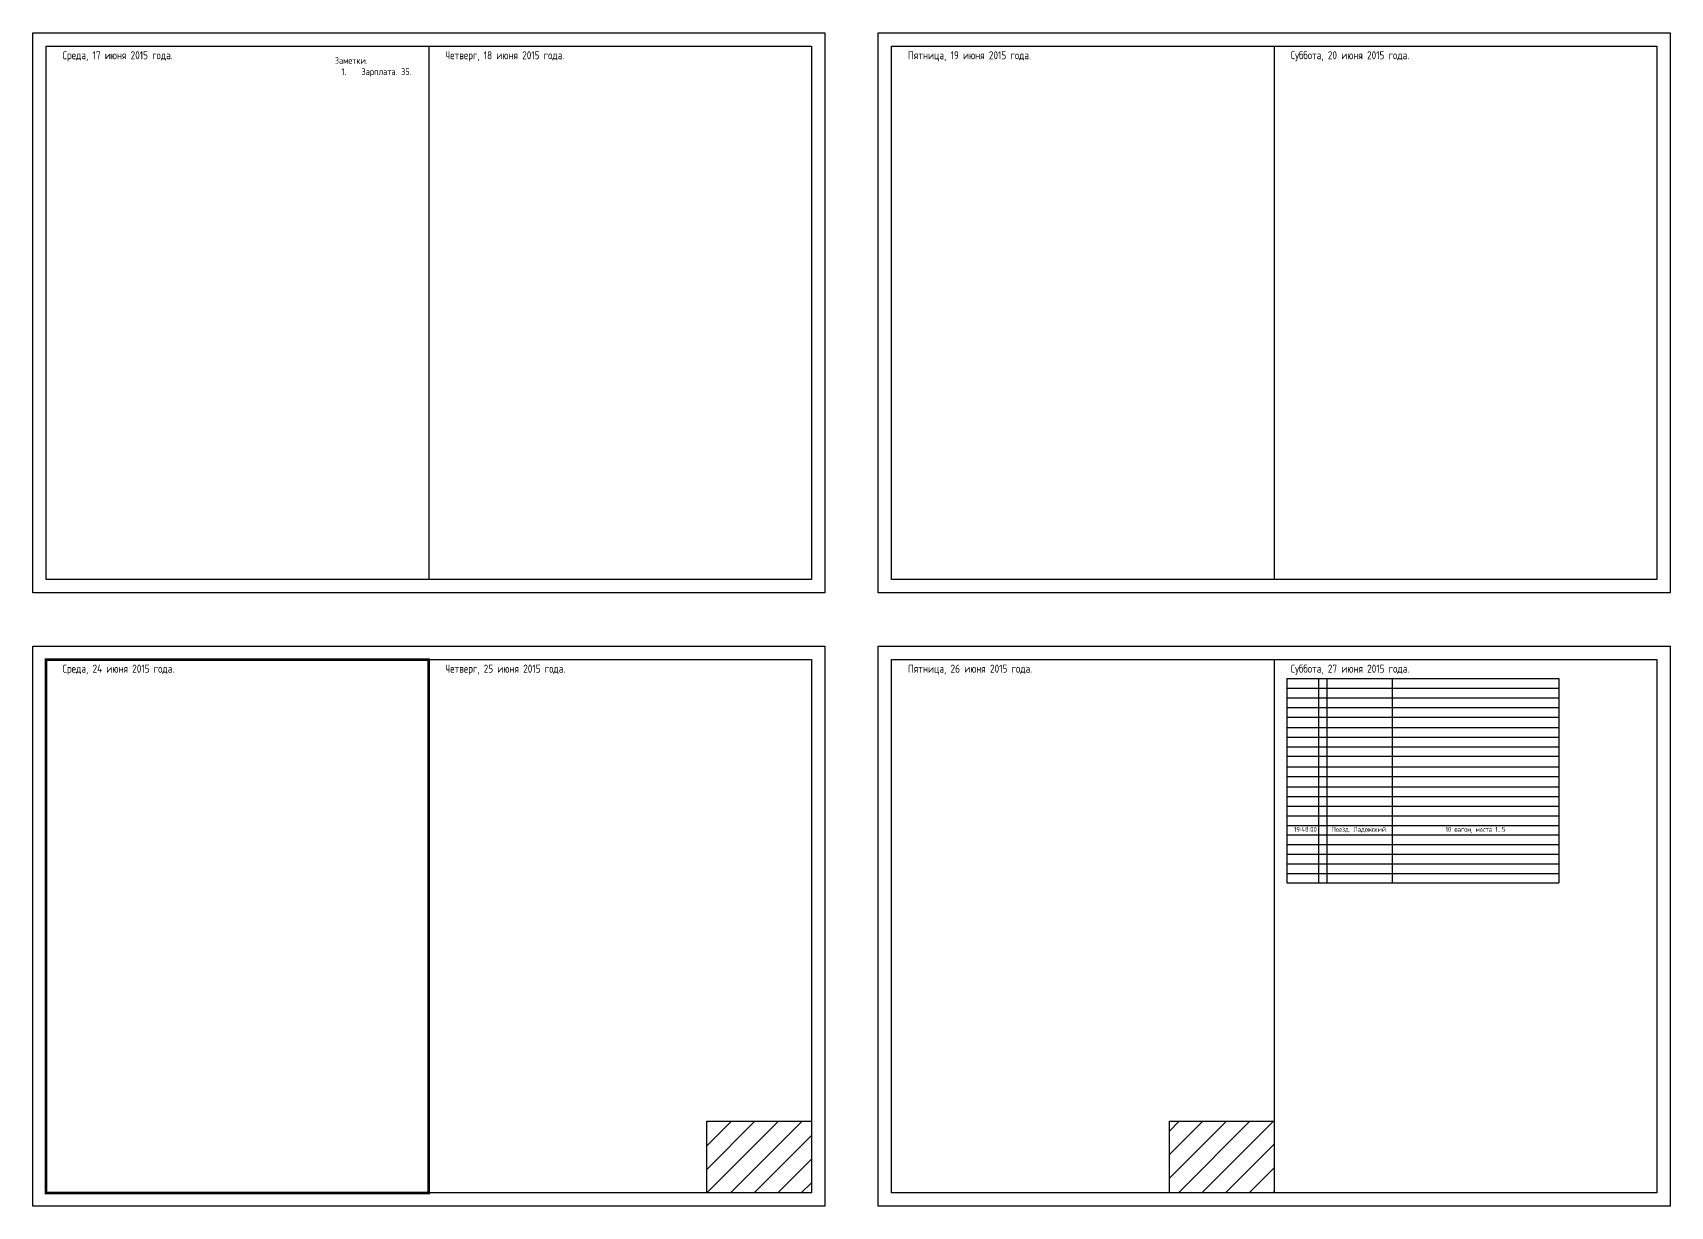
# Model space of a CAD drawing. Header units: millimetres. Extents: x -978 to 2856, y -2564 to 866.
# Drawn here: x 663 to 1277, y -264 to 176 of the extents above; entities that cross this region are included whole.
import ezdxf

# ---------------------------------------------------------------- set-up
doc = ezdxf.new("R2010")
doc.units = ezdxf.units.MM
doc.header["$MEASUREMENT"] = 0
doc.layers.add('Current day', color=53, linetype='Continuous')
doc.layers.add('FH day', color=2, linetype='Continuous')
doc.styles.add('texxt', font='romans.shx', dxfattribs={"width": 0.8})

# ---------------------------------------------------------------- blocks, each defined once
blk = doc.blocks.new('*T9')
at = {"color": 0, "linetype": 'ByBlock', "lineweight": -2, "transparency": 16777216}
for p, q in [((0, 0), (101.9, 0)), ((0, 0), (0, -76.63)), ((11.8, 0), (11.8, -76.63)), ((15, 0), (15, -76.63)), ((39.5, 0), (39.5, -76.63)), ((101.9, 0), (101.9, -76.63)), ((0, -3.6), (101.9, -3.6)), ((0, -7.2), (101.9, -7.2)), ((0, -10.8), (101.9, -10.8)), ((0, -14.4), (101.9, -14.4)), ((0, -18.34), (101.9, -18.34)), ((0, -21.94), (101.9, -21.94)), ((0, -25.54), (101.9, -25.54)), ((0, -29.14), (101.9, -29.14)), ((0, -33.09), (101.9, -33.09)), ((0, -36.69), (101.9, -36.69)), ((0, -40.63), (101.9, -40.63)), ((0, -44.23), (101.9, -44.23)), ((0, -47.83), (101.9, -47.83)), ((0, -51.43), (101.9, -51.43)), ((0, -55.03), (101.9, -55.03)), ((0, -58.63), (101.9, -58.63)), ((0, -62.23), (101.9, -62.23)), ((0, -65.83), (101.9, -65.83)), ((0, -69.43), (101.9, -69.43)), ((0, -73.03), (101.9, -73.03)), ((0, -76.63), (101.9, -76.63))]:
    blk.add_line(p, q, dxfattribs=at)
at = {"color": 0, "transparency": 16777216, "char_height": 1.8, "style": 'texxt'}
for s, insert, width, attachment_point in [('19:48:00', (11.2, -55.63), 10.6, 3), ('Поезд. Ладожский.', (27.25, -55.63), 23.3, 2), ('10 вагон, места 1...5', (70.7, -55.63), 61.2, 2)]:
    blk.add_mtext(s, dxfattribs=dict(at, insert=insert, width=width, attachment_point=attachment_point))
blk = doc.blocks.new('FH_day')
at = {"layer": 'FH day'}
h = blk.add_hatch(dxfattribs=at)
h.set_pattern_fill('ANSI31', color=256, scale=50)
h.set_pattern_definition([(45, (-811.23, -200.661), (-4.419417, 4.419417), [])])
h.paths.add_polyline_path([(-39.23, 26.84), (-39.23, 0), (0, 0), (0, 26.84)])
blk.add_lwpolyline([(0, 0), (-39.23, 0), (-39.23, 26.84), (0, 26.84)], close=True, dxfattribs=at)

msp = doc.modelspace()

# ---------------------------------------------------------------- linework, layer by layer
for p, q in [((811.23, 170.66), (811.23, -29.34)), ((1128.23, 170.66), (1128.23, -29.34)), ((811.23, -59.34), (811.23, -259.34)), ((1128.23, -59.34), (1128.23, -259.34))]:
    msp.add_line(p, q)
for points in [[(662.73, 175.66), (959.73, 175.66), (959.73, -34.34), (662.73, -34.34)], [(979.73, 175.66), (1276.73, 175.66), (1276.73, -34.34), (979.73, -34.34)], [(667.73, 170.66), (954.73, 170.66), (954.73, -29.34), (667.73, -29.34)], [(984.73, 170.66), (1271.73, 170.66), (1271.73, -29.34), (984.73, -29.34)], [(662.73, -54.34), (959.73, -54.34), (959.73, -264.34), (662.73, -264.34)], [(979.73, -54.34), (1276.73, -54.34), (1276.73, -264.34), (979.73, -264.34)], [(667.73, -59.34), (954.73, -59.34), (954.73, -259.34), (667.73, -259.34)], [(984.73, -59.34), (1271.73, -59.34), (1271.73, -259.34), (984.73, -259.34)]]:
    msp.add_lwpolyline(points, close=True)
at = {"layer": 'Current day', "const_width": 1}
msp.add_lwpolyline([(667.73, -59.34), (811.23, -59.34), (811.23, -259.34), (667.73, -259.34)], close=True, dxfattribs=at)

# ---------------------------------------------------------------- block references
for name, p in [('*T9', (1133, -66.5)), ('FH_day', (954.73, -259.34)), ('FH_day', (1128.23, -259.34))]:
    msp.add_blockref(name, p)

# ---------------------------------------------------------------- texts
at = {"style": 'texxt'}
for s, width, heights, insert, char_height, attachment_point in [('Среда, 17 июня 2015 года.', 137.3157, [3.79], (673.91, 164.91), 3, 7), ('Заметки.\\P\\pi-7.5,l10,t10;1.^IЗарплата. 35.', 35.2299, [0], (776, 166.5), 2.5, 1), ('Четверг, 18 июня 2015 года.', 137.3157, [0], (817.41, 164.91), 3, 7), ('Пятница, 19 июня 2015 года.', 137.3157, [3.79], (990.91, 164.91), 3, 7), ('Суббота, 20 июня 2015 года.', 137.3157, [0], (1134.41, 164.91), 3, 7), ('Среда, 24 июня 2015 года.', 137.3157, [3.79], (673.91, -65.09), 3, 7), ('Четверг, 25 июня 2015 года.', 137.3157, [0], (817.41, -65.09), 3, 7), ('Пятница, 26 июня 2015 года.', 137.3157, [3.79], (990.91, -65.09), 3, 7), ('Суббота, 27 июня 2015 года.', 137.3157, [0], (1134.41, -65.09), 3, 7)]:
    msp.add_mtext_dynamic_manual_height_columns(s, width=width, gutter_width=20, heights=heights, dxfattribs=dict(at, insert=insert, char_height=char_height, attachment_point=attachment_point))

doc.saveas('drawing.dxf')
